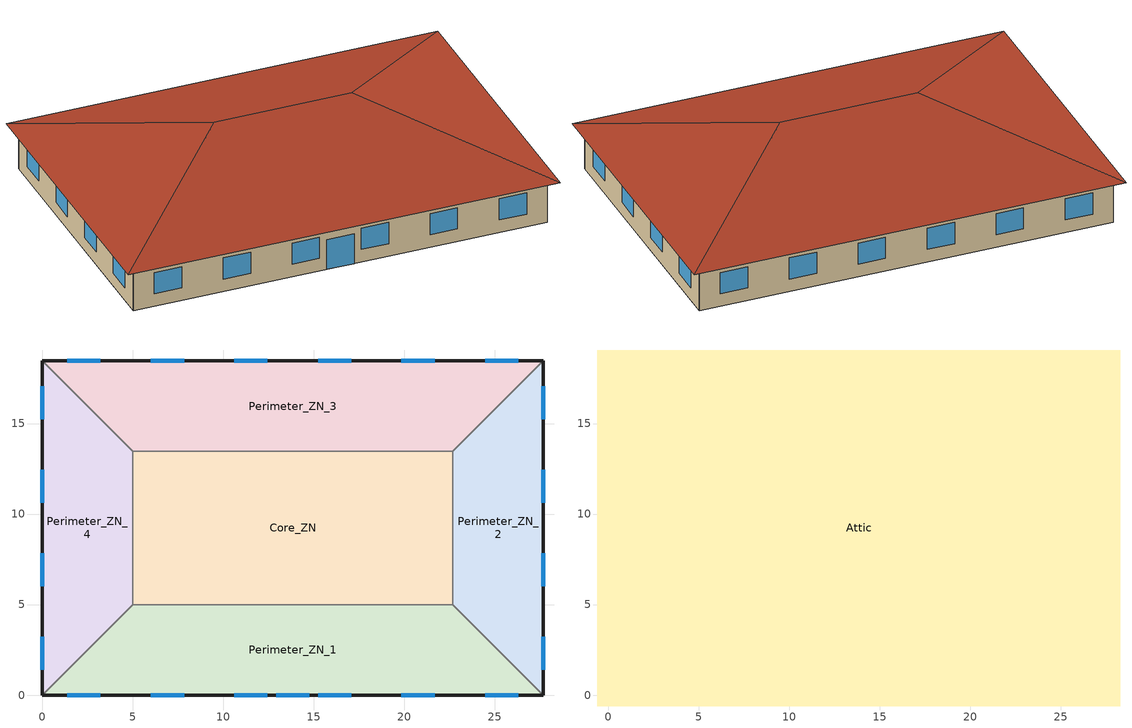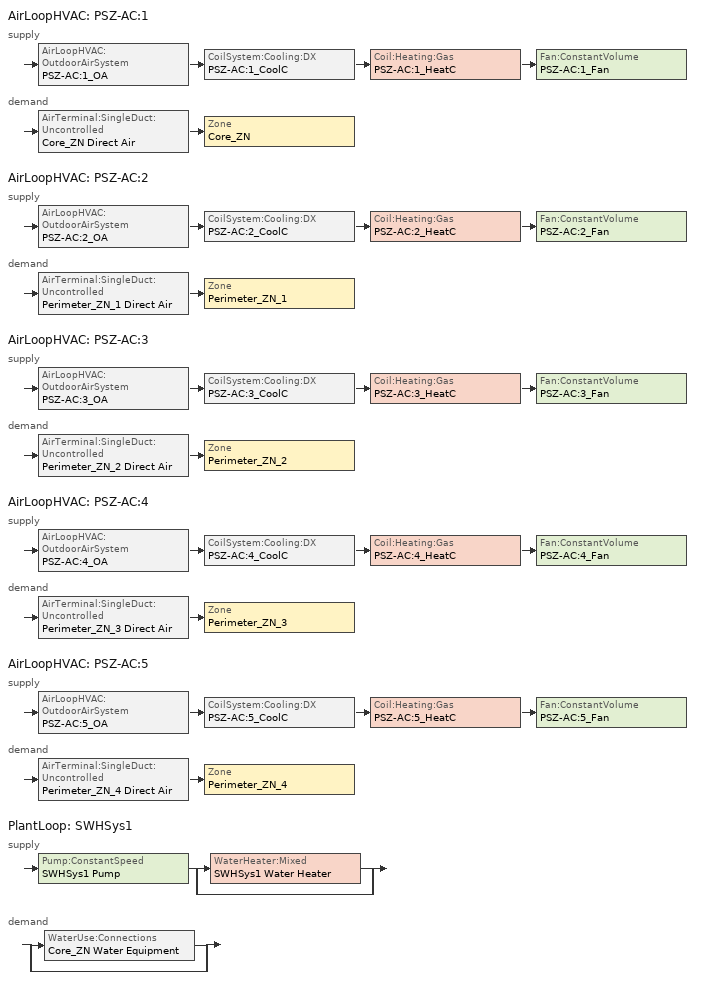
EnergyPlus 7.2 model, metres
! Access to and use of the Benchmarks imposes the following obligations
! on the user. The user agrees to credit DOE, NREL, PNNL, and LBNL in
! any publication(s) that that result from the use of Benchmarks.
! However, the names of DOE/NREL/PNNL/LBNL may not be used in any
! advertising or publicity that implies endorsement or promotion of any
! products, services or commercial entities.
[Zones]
Core_ZN
 floor ground (ext-slab): 5,13.46 22.69,13.46 22.69,5 5,5 z0
 wall to Perimeter_ZN_1 (int-walls): 5,5 22.69,5 z0:3.05
 wall to Perimeter_ZN_2 (int-walls): 22.69,5 22.69,13.46 z0:3.05
 wall to Perimeter_ZN_3 (int-walls): 22.69,13.46 5,13.46 z0:3.05
 wall to Perimeter_ZN_4 (int-walls): 5,13.46 5,5 z0:3.05
Perimeter_ZN_1
 floor ground (ext-slab): 27.69,0 0,0 5,5 22.69,5 z0
 wall outside (ext-walls): 0,0 27.69,0 z0:3.05
 wall to Perimeter_ZN_4 (int-walls): 5,5 0,0 z0:3.05
 wall to Perimeter_ZN_2 (int-walls): 27.69,0 22.69,5 z0:3.05
 window (window_south): 1.39,0 3.22,0 / 6.01,0 7.84,0 / 10.62,0 12.45,0 / 15.24,0 17.07,0 / 19.85,0 21.68,0 / 24.47,0 26.3,0 z0.9:2.42; 12.93,0 14.76,0 z0:2.13
Perimeter_ZN_2
 floor ground (ext-slab): 22.69,13.46 27.69,18.46 27.69,0 22.69,5 z0
 wall outside (ext-walls): 27.69,0 27.69,18.46 z0:3.05
 wall to Perimeter_ZN_3 (int-walls): 27.69,18.46 22.69,13.46 z0:3.05
 window (window_east): 27.69,15.24 27.69,17.07 / 27.69,10.62 27.69,12.45 / 27.69,6.01 27.69,7.84 / 27.69,1.39 27.69,3.22 z0.9:2.42
Perimeter_ZN_3
 floor ground (ext-slab): 5,13.46 0,18.46 27.69,18.46 22.69,13.46 z0
 wall outside (ext-walls): 27.69,18.46 0,18.46 z0:3.05
 wall to Perimeter_ZN_4 (int-walls): 0,18.46 5,13.46 z0:3.05
 window (window_north): 26.3,18.46 24.47,18.46 / 21.68,18.46 19.85,18.46 / 17.07,18.46 15.24,18.46 / 12.45,18.46 10.62,18.46 / 7.84,18.46 6.01,18.46 / 3.22,18.46 1.39,18.46 z0.9:2.42
Perimeter_ZN_4
 floor ground (ext-slab): 5,5 0,0 0,18.46 5,13.46 z0
 wall outside (ext-walls): 0,18.46 0,0 z0:3.05
 window (window_west): 0,3.22 0,1.39 / 0,7.84 0,6.01 / 0,12.45 0,10.62 / 0,17.07 0,15.24 z0.9:2.42
Attic
 floor outside (exposed-floor): -0.6,19.06 0,18.46 0,0 -0.6,-0.6 z3.05; 0,0 27.69,0 28.29,-0.6 -0.6,-0.6 z3.05; 28.29,19.06 28.29,-0.6 27.69,0 27.69,18.46 z3.05; -0.6,19.06 28.29,19.06 27.69,18.46 0,18.46 z3.05
 floor to Perimeter_ZN_1 (INT-FLOOR-TOPSIDE): 0,0 5,5 22.69,5 27.69,0 z3.05
 floor to Perimeter_ZN_4 (INT-FLOOR-TOPSIDE): 5,13.46 5,5 0,0 0,18.46 z3.05
 floor to Perimeter_ZN_2 (INT-FLOOR-TOPSIDE): 22.69,5 22.69,13.46 27.69,18.46 27.69,0 z3.05
 floor to Core_ZN (INT-FLOOR-TOPSIDE): 5,13.46 22.69,13.46 22.69,5 5,5 z3.05
 floor to Perimeter_ZN_3 (INT-FLOOR-TOPSIDE): 0,18.46 27.69,18.46 22.69,13.46 5,13.46 z3.05
 roof outside (roofs): 28.29,19.06,3.05 -0.6,19.06,3.05 9.23,9.23,6.33 18.46,9.23,6.33; -0.6,19.06,3.05 -0.6,-0.6,3.05 9.23,9.23,6.33; 28.29,-0.6,3.05 28.29,19.06,3.05 18.46,9.23,6.33; -0.6,-0.6,3.05 28.29,-0.6,3.05 18.46,9.23,6.33 9.23,9.23,6.33
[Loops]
AirLoopHVAC 'PSZ-AC:1'
 supply: AirLoopHVAC:OutdoorAirSystem 'PSZ-AC:1_OA' > CoilSystem:Cooling:DX 'PSZ-AC:1_CoolC' > Coil:Heating:Gas 'PSZ-AC:1_HeatC' > Fan:ConstantVolume 'PSZ-AC:1_Fan'
 demand: AirTerminal:SingleDuct:Uncontrolled 'Core_ZN Direct Air' > Zone 'Core_ZN'
AirLoopHVAC 'PSZ-AC:2'
 supply: AirLoopHVAC:OutdoorAirSystem 'PSZ-AC:2_OA' > CoilSystem:Cooling:DX 'PSZ-AC:2_CoolC' > Coil:Heating:Gas 'PSZ-AC:2_HeatC' > Fan:ConstantVolume 'PSZ-AC:2_Fan'
 demand: AirTerminal:SingleDuct:Uncontrolled 'Perimeter_ZN_1 Direct Air' > Zone 'Perimeter_ZN_1'
AirLoopHVAC 'PSZ-AC:3'
 supply: AirLoopHVAC:OutdoorAirSystem 'PSZ-AC:3_OA' > CoilSystem:Cooling:DX 'PSZ-AC:3_CoolC' > Coil:Heating:Gas 'PSZ-AC:3_HeatC' > Fan:ConstantVolume 'PSZ-AC:3_Fan'
 demand: AirTerminal:SingleDuct:Uncontrolled 'Perimeter_ZN_2 Direct Air' > Zone 'Perimeter_ZN_2'
AirLoopHVAC 'PSZ-AC:4'
 supply: AirLoopHVAC:OutdoorAirSystem 'PSZ-AC:4_OA' > CoilSystem:Cooling:DX 'PSZ-AC:4_CoolC' > Coil:Heating:Gas 'PSZ-AC:4_HeatC' > Fan:ConstantVolume 'PSZ-AC:4_Fan'
 demand: AirTerminal:SingleDuct:Uncontrolled 'Perimeter_ZN_3 Direct Air' > Zone 'Perimeter_ZN_3'
AirLoopHVAC 'PSZ-AC:5'
 supply: AirLoopHVAC:OutdoorAirSystem 'PSZ-AC:5_OA' > CoilSystem:Cooling:DX 'PSZ-AC:5_CoolC' > Coil:Heating:Gas 'PSZ-AC:5_HeatC' > Fan:ConstantVolume 'PSZ-AC:5_Fan'
 demand: AirTerminal:SingleDuct:Uncontrolled 'Perimeter_ZN_4 Direct Air' > Zone 'Perimeter_ZN_4'
PlantLoop 'SWHSys1'
 supply: Pump:ConstantSpeed 'SWHSys1 Pump' > split
  | WaterHeater:Mixed 'SWHSys1 Water Heater'
  | bypass
 demand: split
  | WaterUse:Connections 'Core_ZN Water Equipment'
  | bypass
[Building]
Benchmark Small Office New V1.2_4.0: North Axis {deg}=0; Terrain=City; Loads Convergence Tolerance Value=0.04; Temperature Convergence Tolerance Value {deltaC}=0.2; Solar Distribution=FullInteriorAndExterior; Maximum Number of Warmup Days=25; Minimum Number of Warmup Days=6
[Site:Location]
USA CA-CEC Climate Zone 1: Latitude {deg}=40.78; Longitude {deg}=-124.18; Time Zone {hr}=-8; Elevation {m}=13
[Site:GroundTemperature:BuildingSurface]
19.991, 19.982, 19.996, 20.003, 20.034, 20.071, 20.089, 20.108, 20.095, 20.078, 20.017, 20.004
[Site:WaterMainsTemperature]
Calculation Method=CORRELATION; Annual Average Outdoor Air Temperature {C}=11.99; Maximum Difference In Monthly Average Outdoor Air Temperatures {deltaC}=5.2
[SizingPeriod:DesignDay] Day of Month=21; Humidity Condition Type=Wetbulb; Barometric Pressure {Pa}=101169; Rain Indicator=No; Snow Indicator=No; Daylight Saving Time Indicator=No; Solar Model Indicator=ASHRAEClearSky
Name | Month | Day Type | Maximum Dry-Bulb Temperature {C} | Daily Dry-Bulb Temperature Range {deltaC} | Wetbulb or DewPoint at Maximum Dry-Bulb {C} | Wind Speed {m/s} | Wind Direction {deg} | Sky Clearness
Climate Zone 1 Ann Htg 99.6% Condns DB | 12 | WinterDesignDay | -1 | 0 | -1 | 2 | 80 | 0
Climate Zone 1 Ann Clg .4% Condns DB=>MWB | 8 | SummerDesignDay | 21.3 | 6.7 | 15.4 | 4.4 | 320 | 1
Climate Zone 1 Ann Clg .4% Condns WB=>MDB | 8 | SummerDesignDay | 19.4 | 6.7 | 16.9 | 4.4 | 320 | 1
[WindowMaterial:Glazing] Optical Data Type=SpectralAverage; Thickness {m}=0.003; Infrared Transmittance at Normal Incidence=0; Dirt Correction Factor for Solar and Visible Transmittance=1; Solar Diffusing=No
Name | Solar Transmittance at Normal Incidence | Front Side Solar Reflectance at Normal Incidence | Back Side Solar Reflectance at Normal Incidence | Visible Transmittance at Normal Incidence | Front Side Visible Reflectance at Normal Incidence | Back Side Visible Reflectance at Normal Incidence | Front Side Infrared Hemispherical Emissivity | Back Side Infrared Hemispherical Emissivity | Conductivity {W/m-K}
Theoretical Glass [631] | 0.4841 | 0.4659 | 0.4659 | 0.4894 | 0.4606 | 0.4606 | 0.9 | 0.9 | 0.014
Theoretical Glass [636] | 0.4519 | 0.4981 | 0.4981 | 0.4602 | 0.4898 | 0.4898 | 0.84 | 0.84 | 0.0305
[Material]
Name | Roughness | Thickness {m} | Conductivity {W/m-K} | Density {kg/m3} | Specific Heat {J/kg-K} | Thermal Absorptance | Solar Absorptance | Visible Absorptance
Wood Shingles [1] | VeryRough | 0.0178 | 0.115 | 513 | 1255 | 0.9 | 0.78 | 0.85
1IN Wood Decking | MediumSmooth | 0.0254 | 0.1211 | 593 | 2510 | 0.9 | 0.78 | 0.78
Roof Insulation [104] | MediumRough | 0.145 | 0.049 | 265 | 836.8 | 0.9 | 0.7 | 0.7
1/2IN Gypsum; 1/2IN Gypsum Top; 1/2IN Gypsum Bottom | Smooth | 0.0127 | 0.16 | 784.9 | 830 | 0.9 | 0.92 | 0.92
GP01 1/2 GYPSUM | Smooth | 0.0127 | 0.16 | 800 | 1090 | 0.9 | 0.7 | 0.5
Wood Siding | MediumSmooth | 0.01 | 0.11 | 544.62 | 1210 | 0.9 | 0.78 | 0.78
Wall Insulation [153] | MediumRough | 0.026 | 0.045 | 265 | 836.8 | 0.9 | 0.7 | 0.7
MAT-CC05 4 HW CONCRETE | Rough | 0.1016 | 1.311 | 2240 | 836.8 | 0.9 | 0.7 | 0.7
Floor Insulation [55] | MediumRough | 0.0586 | 0.045 | 265 | 836.8 | 0.9 | 0.7 | 0.7
MAT-CC05 8 HW CONCRETE | Rough | 0.2032 | 1.311 | 2240 | 836.8 | 0.9 | 0.7 | 0.7
AtticFloor Insulation | MediumRough | 0.2379 | 0.049 | 265 | 836.8 | 0.9 | 0.7 | 0.7
Roof Membrane | VeryRough | 0.0095 | 0.16 | 1121.29 | 1460 | 0.9 | 0.7 | 0.7
Metal Decking | MediumSmooth | 0.0015 | 45.006 | 7680 | 418.4 | 0.9 | 0.7 | 0.3
METAL Door Medium 18Ga_1; METAL Door Medium 18Ga_2; METAL Door Medium 18Ga | Smooth | 0.0013 | 45.3149 | 7833.03 | 502.08 | 0.8 | 0.5 | 0.5
Std Wood 6inch | MediumSmooth | 0.15 | 0.12 | 540 | 1210 | 0.9 | 0.7 | 0.7
Std AC02 | MediumSmooth | 0.0127 | 0.057 | 288 | 1339 | 0.9 | 0.7 | 0.2
Std MAT-CC05 4  MW CONCRETE | Rough | 0.1 | 0.858 | 1968 | 836.8 | 0.9 | 0.7 | 0.2
Std PW05 | MediumSmooth | 0.0191 | 0.115 | 545 | 1213 | 0.9 | 0.78 | 0.78
Std Steel_Brown_Regular | Smooth | 0.0015 | 44.9696 | 7689 | 418 | 0.9 | 0.92 | 0.92
[Material:NoMass]
Name | Roughness | Thermal Resistance {m2-K/W} | Thermal Absorptance | Solar Absorptance | Visible Absorptance
CP02 CARPET PAD | VeryRough | 0.2165 | 0.9 | 0.7 | 0.8
AIR [15] | Smooth | 0.2518 | 0.8 | 0.5 | 0.5
AIR [2] | Smooth | 0.3521 | 0.8 | 0.5 | 0.5
Std CP02 CARPET PAD | VeryRough | 0.21648 | 0.9 | 0.7 | 0.8
MAT-AIR-WALL | Rough | 0.207949 | 0.9 | 0.7
Std Opaque Door panel_con; Std Opaque Door panel_semi | MediumRough | 0.12327 | 0.9 | 0.7 | 0.7
Std Overhead Door Panel | MediumRough | 0.255345 | 0.9 | 0.7 | 0.7
[Construction]
InteriorFurnishings: Std Wood 6inch
INT-FLOOR-TOPSIDE: Std MAT-CC05 4  MW CONCRETE, Std CP02 CARPET PAD
INT-FLOOR-UNDERSIDE: Std CP02 CARPET PAD, Std MAT-CC05 4  MW CONCRETE
INT-FLOOR-SLAB: Std MAT-CC05 4  MW CONCRETE
DropCeiling: Std AC02
Sloped_Metal_Roof: Std Steel_Brown_Regular, Std PW05
Gable_Wall: Std PW05
AIR-WALL: MAT-AIR-WALL
Std Swinging Door_con: Std Opaque Door panel_con
Std Swinging Door_semi: Std Opaque Door panel_semi
Std Overhead Door: Std Overhead Door Panel
window_south; window_east; window_north; window_west: Theoretical Glass [631]
window_SkylightConst: Theoretical Glass [636]
roofs: Wood Shingles [1], 1IN Wood Decking, Roof Insulation [104], 1/2IN Gypsum
int-walls: GP01 1/2 GYPSUM, GP01 1/2 GYPSUM
ext-walls: Wood Siding, Wall Insulation [153], 1/2IN Gypsum
ext-slab: MAT-CC05 4 HW CONCRETE, CP02 CARPET PAD
exposed-floor: Floor Insulation [55], MAT-CC05 8 HW CONCRETE, CP02 CARPET PAD
attic-floor: 1/2IN Gypsum Top, AtticFloor Insulation, 1/2IN Gypsum Bottom
attic-roof: Roof Membrane, Metal Decking
door: METAL Door Medium 18Ga_1, AIR [15], METAL Door Medium 18Ga_2
non-swinging-door: METAL Door Medium 18Ga, AIR [2], METAL Door Medium 18Ga_2
[ComponentCost:LineItem]
Name | Line Item Type | Item | Cost per Area {$/m2} | Cost per Each {$} | Quantity | Cost per Unit of Output Capacity {$/kW}
Interior Furnishings | Construction | InteriorFurnishings | 1
Interior Floor | Construction | INT-FLOOR-UNDERSIDE | 15
Interior Floor Slab | Construction | INT-FLOOR-SLAB | 35
Drop Ceiling | Construction | DropCeiling | 10
Sloped Metal Roof | Construction | Sloped_Metal_Roof | 1
Gable Wall | Construction | Gable_Wall | 1
Air Wall | Construction | AIR-WALL | 1
Swinging Door Conditioned | Construction | Std Swinging Door_con | 1
Swinging Door Semi-conditioned | Construction | Std Swinging Door_semi | 1
Overhead Door | Construction | Std Overhead Door | 1
south:window_south | Construction | window_south | 269.985
east:window_east | Construction | window_east | 269.985
north:window_north | Construction | window_north | 269.985
west:window_west | Construction | window_west | 269.985
SkylightConst:window_SkylightConst | Construction | window_SkylightConst | 215.862
roofs:roofs | Construction | roofs | 14.3954
int-walls:int-walls | Construction | int-walls | 1
ext-walls:ext-walls | Construction | ext-walls | 39.374
ext-slab:ext-slab | Construction | ext-slab | 24.86
exposed-floor:exposed-floor | Construction | exposed-floor | 34.1904
attic-floor:attic-floor | Construction | attic-floor | 15.0182
attic-roof:attic-roof | Construction | attic-roof | 34.3904
door:door | Construction | door | 1
non-swinging-door:non-swinging-door | Construction | non-swinging-door | 1
People:Core_ZN | General | Core_ZN |  | 1 | 8.0516
LIGHTING EQUIP:Core_ZN | Lights | Core_ZN |  |  |  | 1
ElectricEquipment:Core_ZN:MiscPlug | General | Core_ZN |  | 1 | 1.2077
Infiltration:Perimeter_ZN_1 | General | Perimeter_ZN_1 |  | 1 | 0.0596
People:Perimeter_ZN_1 | General | Perimeter_ZN_1 |  | 1 | 6.1036
LIGHTING EQUIP:Perimeter_ZN_1 | Lights | Perimeter_ZN_1 |  |  |  | 1
ElectricEquipment:Perimeter_ZN_1:MiscPlug | General | Perimeter_ZN_1 |  | 1 | 0.9155
Infiltration:Perimeter_ZN_2 | General | Perimeter_ZN_2 |  | 1 | 0.0376
People:Perimeter_ZN_2 | General | Perimeter_ZN_2 |  | 1 | 3.6207
LIGHTING EQUIP:Perimeter_ZN_2 | Lights | Perimeter_ZN_2 |  |  |  | 1
ElectricEquipment:Perimeter_ZN_2:MiscPlug | General | Perimeter_ZN_2 |  | 1 | 0.5431
Infiltration:Perimeter_ZN_3 | General | Perimeter_ZN_3 |  | 1 | 0.0596
People:Perimeter_ZN_3 | General | Perimeter_ZN_3 |  | 1 | 6.1036
LIGHTING EQUIP:Perimeter_ZN_3 | Lights | Perimeter_ZN_3 |  |  |  | 1
ElectricEquipment:Perimeter_ZN_3:MiscPlug | General | Perimeter_ZN_3 |  | 1 | 0.9155
Infiltration:Perimeter_ZN_4 | General | Perimeter_ZN_4 |  | 1 | 0.0376
People:Perimeter_ZN_4 | General | Perimeter_ZN_4 |  | 1 | 3.6207
LIGHTING EQUIP:Perimeter_ZN_4 | Lights | Perimeter_ZN_4 |  |  |  | 1
ElectricEquipment:Perimeter_ZN_4:MiscPlug | General | Perimeter_ZN_4 |  | 1 | 0.5431
Infiltration:Attic | General | Attic |  | 1 | 0.2001
[Zone] Type=1; Multiplier=1; Ceiling Height {m}=-9999; Floor Area {m2}=autocalculate
Name | Volume {m3} | Part of Total Floor Area
Core_ZN | 456.4551 | Yes
Perimeter_ZN_1; Perimeter_ZN_3 | 346.0225 | Yes
Perimeter_ZN_2; Perimeter_ZN_4 | 205.265 | Yes
Attic | 720.1877 | No
[InternalMass] Construction=InteriorFurnishings
Name | Zone | Surface Area {m2}
Core_ZN Internal Mass | Core_ZN | 299.3148
Perimeter_ZN_1 Internal Mass | Perimeter_ZN_1 | 226.9
Perimeter_ZN_2 Internal Mass | Perimeter_ZN_2 | 134.6
Perimeter_ZN_3 Internal Mass | Perimeter_ZN_3 | 226.9
Perimeter_ZN_4 Internal Mass | Perimeter_ZN_4 | 134.6
[People] Number of People Schedule=BLDG_OCC_SCH; Number of People Calculation Method=People; Fraction Radiant=0.3; Sensible Heat Fraction=AUTOCALCULATE; Activity Level Schedule=ACTIVITY_SCH; Enable ASHRAE 55 Comfort Warnings=No; Mean Radiant Temperature Calculation Type=ZoneAveraged; Work Efficiency Schedule=WORK_EFF_SCH; Clothing Insulation Schedule=CLOTHING_SCH; Air Velocity Schedule=AIR_VELO_SCH; Thermal Comfort Model 1 Type=FANGER
Name | Zone or ZoneList | Number of People
Core_ZN People | Core_ZN | 8.0516
Perimeter_ZN_1 People | Perimeter_ZN_1 | 6.1036
Perimeter_ZN_2 People | Perimeter_ZN_2 | 3.6207
Perimeter_ZN_3 People | Perimeter_ZN_3 | 6.1036
Perimeter_ZN_4 People | Perimeter_ZN_4 | 3.6207
[Lights] Schedule=BLDG_LIGHT_SCH; Design Level Calculation Method=LightingLevel; Return Air Fraction=0; Fraction Radiant=0.7; Fraction Visible=0.2; Fraction Replaceable=1; Return Air Fraction Calculated from Plenum Temperature=No
Name | Zone or ZoneList | Lighting Level {W}
Core_ZN_Lights | Core_ZN | 1610.31
Perimeter_ZN_1_Lights | Perimeter_ZN_1 | 1220.72
Perimeter_ZN_2_Lights | Perimeter_ZN_2 | 724.148
Perimeter_ZN_3_Lights | Perimeter_ZN_3 | 1220.72
Perimeter_ZN_4_Lights | Perimeter_ZN_4 | 724.148
[ElectricEquipment] Schedule=BLDG_EQUIP_SCH; Design Level Calculation Method=EquipmentLevel; Fraction Latent=0; Fraction Radiant=0.5; Fraction Lost=0
Name | Zone or ZoneList | Design Level {W}
Core_ZN_MiscPlug_Equip | Core_ZN | 1207.74
Perimeter_ZN_1_MiscPlug_Equip | Perimeter_ZN_1 | 915.5415
Perimeter_ZN_2_MiscPlug_Equip | Perimeter_ZN_2 | 543.111
Perimeter_ZN_3_MiscPlug_Equip | Perimeter_ZN_3 | 915.5415
Perimeter_ZN_4_MiscPlug_Equip | Perimeter_ZN_4 | 543.111
[Sizing:Zone] Zone Cooling Design Supply Air Temperature Input Method=SupplyAirTemperature; Zone Cooling Design Supply Air Temperature {C}=14; Zone Heating Design Supply Air Temperature Input Method=SupplyAirTemperature; Zone Heating Design Supply Air Temperature {C}=40; Zone Cooling Design Supply Air Humidity Ratio {kgWater/kgDryAir}=0.0085; Zone Heating Design Supply Air Humidity Ratio {kgWater/kgDryAir}=0.008; Cooling Design Air Flow Method=DesignDay; Cooling Minimum Air Flow Fraction=0; Heating Design Air Flow Method=DesignDay; Heating Design Air Flow Rate {m3/s}=0
Name | Design Specification Outdoor Air Object
Core_ZN | SZ DSOA Core_ZN
Perimeter_ZN_1 | SZ DSOA Perimeter_ZN_1
Perimeter_ZN_2 | SZ DSOA Perimeter_ZN_2
Perimeter_ZN_3 | SZ DSOA Perimeter_ZN_3
Perimeter_ZN_4 | SZ DSOA Perimeter_ZN_4
[DesignSpecification:OutdoorAir] Outdoor Air Method=Flow/Zone; Outdoor Air Flow per Person {m3/s-person}=0; Outdoor Air Flow per Zone Floor Area {m3/s-m2}=0
Name | Outdoor Air Flow per Zone {m3/s}
SZ DSOA Core_ZN | 0.0805157
SZ DSOA Perimeter_ZN_1; SZ DSOA Perimeter_ZN_3 | 0.0610361
SZ DSOA Perimeter_ZN_2; SZ DSOA Perimeter_ZN_4 | 0.0362074
[ZoneControl:Thermostat] Control Type Schedule=Dual Zone Control Type Sched
Name | Zone or ZoneList | Control 1
Core_ZN Thermostat | Core_ZN | Core_ZN DualSPSched
Perimeter_ZN_1 Thermostat | Perimeter_ZN_1 | Perimeter_ZN_1 DualSPSched
Perimeter_ZN_2 Thermostat | Perimeter_ZN_2 | Perimeter_ZN_2 DualSPSched
Perimeter_ZN_3 Thermostat | Perimeter_ZN_3 | Perimeter_ZN_3 DualSPSched
Perimeter_ZN_4 Thermostat | Perimeter_ZN_4 | Perimeter_ZN_4 DualSPSched
[ThermostatSetpoint:DualSetpoint] Heating Setpoint Temperature Schedule=HtgSetP_Sch; Cooling Setpoint Temperature Schedule=ClgSetP_Sch
Core_ZN DualSPSched; Perimeter_ZN_1 DualSPSched; Perimeter_ZN_2 DualSPSched; Perimeter_ZN_3 DualSPSched; Perimeter_ZN_4 DualSPSched
[Zone equipment]
Core_ZN: Core_ZN Direct Air
Perimeter_ZN_1: Perimeter_ZN_1 Direct Air
Perimeter_ZN_2: Perimeter_ZN_2 Direct Air
Perimeter_ZN_3: Perimeter_ZN_3 Direct Air
Perimeter_ZN_4: Perimeter_ZN_4 Direct Air
[AirTerminal:SingleDuct:Uncontrolled] Availability Schedule=ALWAYS_ON; Maximum Air Flow Rate {m3/s}=AUTOSIZE
Core_ZN Direct Air; Perimeter_ZN_1 Direct Air; Perimeter_ZN_2 Direct Air; Perimeter_ZN_3 Direct Air; Perimeter_ZN_4 Direct Air
[SetpointManager:SingleZone:Reheat] Control Variable=Temperature; Minimum Supply Air Temperature {C}=10; Maximum Supply Air Temperature {C}=50
Name | Control Zone | Setpoint Node or NodeList
SupAirTemp MngrCore_ZN | Core_ZN | PSZ-AC:1 Supply Equipment Outlet Node
SupAirTemp MngrPerimeter_ZN_1 | Perimeter_ZN_1 | PSZ-AC:2 Supply Equipment Outlet Node
SupAirTemp MngrPerimeter_ZN_2 | Perimeter_ZN_2 | PSZ-AC:3 Supply Equipment Outlet Node
SupAirTemp MngrPerimeter_ZN_3 | Perimeter_ZN_3 | PSZ-AC:4 Supply Equipment Outlet Node
SupAirTemp MngrPerimeter_ZN_4 | Perimeter_ZN_4 | PSZ-AC:5 Supply Equipment Outlet Node
[WaterUse:Connections]
Core_ZN Water Equipment: Water Use Equipment 1=Core_ZN Water Equipment
[WaterUse:Equipment]
Core_ZN Water Equipment: Peak Flow Rate {m3/s}=3.15444e-06; Flow Rate Fraction Schedule=BLDG_SWH_SCH; Target Temperature Schedule=Core_ZN Water Equipment Temp Sched; Hot Water Supply Temperature Schedule=Core_ZN Water Equipment Hot Supply Temp Sched; Zone=Core_ZN; Sensible Fraction Schedule=Core_ZN Water Equipment Sensible fract sched; Latent Fraction Schedule=Core_ZN Water Equipment Latent fract sched
[ZoneInfiltration:DesignFlowRate] Design Flow Rate Calculation Method=Flow/Zone; Constant Term Coefficient=1; Temperature Term Coefficient=0; Velocity Term Coefficient=0; Velocity Squared Term Coefficient=0
Name | Zone or ZoneList | Schedule | Design Flow Rate {m3/s}
Perimeter_ZN_1_Infiltration | Perimeter_ZN_1 | INFIL_QUARTER_ON_SCH | 0.0596
Perimeter_ZN_2_Infiltration | Perimeter_ZN_2 | INFIL_QUARTER_ON_SCH | 0.0376
Perimeter_ZN_3_Infiltration | Perimeter_ZN_3 | INFIL_QUARTER_ON_SCH | 0.0596
Perimeter_ZN_4_Infiltration | Perimeter_ZN_4 | INFIL_QUARTER_ON_SCH | 0.0376
Attic_Infiltration | Attic | ALWAYS_ON | 0.2001
[AirLoopHVAC] Design Supply Air Flow Rate {m3/s}=AUTOSIZE
PSZ-AC:1; PSZ-AC:2; PSZ-AC:3; PSZ-AC:4; PSZ-AC:5
[SetpointManager:MixedAir] Control Variable=Temperature
Name | Setpoint Node or NodeList
PSZ-AC:1_CoolC SAT Manager | PSZ-AC:1_CoolC-PSZ-AC:1_HeatCNode
PSZ-AC:1_HeatC MixedAir Manager | PSZ-AC:1_HeatC-PSZ-AC:1_FanNode
PSZ-AC:1_OAMixed Air Temp Manager | PSZ-AC:1_OA-PSZ-AC:1_CoolCNode
PSZ-AC:2_CoolC SAT Manager | PSZ-AC:2_CoolC-PSZ-AC:2_HeatCNode
PSZ-AC:2_HeatC MixedAir Manager | PSZ-AC:2_HeatC-PSZ-AC:2_FanNode
PSZ-AC:2_OAMixed Air Temp Manager | PSZ-AC:2_OA-PSZ-AC:2_CoolCNode
PSZ-AC:3_CoolC SAT Manager | PSZ-AC:3_CoolC-PSZ-AC:3_HeatCNode
PSZ-AC:3_HeatC MixedAir Manager | PSZ-AC:3_HeatC-PSZ-AC:3_FanNode
PSZ-AC:3_OAMixed Air Temp Manager | PSZ-AC:3_OA-PSZ-AC:3_CoolCNode
PSZ-AC:4_CoolC SAT Manager | PSZ-AC:4_CoolC-PSZ-AC:4_HeatCNode
PSZ-AC:4_HeatC MixedAir Manager | PSZ-AC:4_HeatC-PSZ-AC:4_FanNode
PSZ-AC:4_OAMixed Air Temp Manager | PSZ-AC:4_OA-PSZ-AC:4_CoolCNode
PSZ-AC:5_CoolC SAT Manager | PSZ-AC:5_CoolC-PSZ-AC:5_HeatCNode
PSZ-AC:5_HeatC MixedAir Manager | PSZ-AC:5_HeatC-PSZ-AC:5_FanNode
PSZ-AC:5_OAMixed Air Temp Manager | PSZ-AC:5_OA-PSZ-AC:5_CoolCNode
[Sizing:System] Type of Load to Size On=Sensible; Design Outdoor Air Flow Rate {m3/s}=AUTOSIZE; Minimum System Air Flow Ratio=1; Preheat Design Temperature {C}=7; Preheat Design Humidity Ratio {kgWater/kgDryAir}=0.008; Precool Design Temperature {C}=12.8; Precool Design Humidity Ratio {kgWater/kgDryAir}=0.008; Central Cooling Design Supply Air Temperature {C}=12.8; Central Heating Design Supply Air Temperature {C}=40; Sizing Option=NonCoincident; 100% Outdoor Air in Cooling=No; 100% Outdoor Air in Heating=No; Central Cooling Design Supply Air Humidity Ratio {kgWater/kgDryAir}=0.0085; Central Heating Design Supply Air Humidity Ratio {kgWater/kgDryAir}=0.008; Cooling Design Air Flow Method=DesignDay; Cooling Design Air Flow Rate {m3/s}=0; Heating Design Air Flow Method=DesignDay; Heating Design Air Flow Rate {m3/s}=0; System Outdoor Air Method=ZoneSum
PSZ-AC:1; PSZ-AC:2; PSZ-AC:3; PSZ-AC:4; PSZ-AC:5
[AvailabilityManager:NightCycle] Applicability Schedule=Always_On; Fan Schedule=HVACOperationSchd; Control Type=CycleOnAny; Thermostat Tolerance {deltaC}=1; Cycling Run Time {s}=1800
PSZ-AC:1 Availability Manager; PSZ-AC:2 Availability Manager; PSZ-AC:3 Availability Manager; PSZ-AC:4 Availability Manager; PSZ-AC:5 Availability Manager
[Controller:OutdoorAir] Minimum Outdoor Air Flow Rate {m3/s}=AUTOSIZE; Maximum Outdoor Air Flow Rate {m3/s}=AUTOSIZE; Economizer Control Type=NoEconomizer; Economizer Control Action Type=ModulateFlow; Economizer Maximum Limit Dry-Bulb Temperature {C}=28; Economizer Maximum Limit Enthalpy {J/kg}=64000; Economizer Minimum Limit Dry-Bulb Temperature {C}=-100; Lockout Type=NoLockout; Minimum Limit Type=FixedMinimum; Minimum Outdoor Air Schedule=MinOA_Sched; High Humidity Control=No; Heat Recovery Bypass Control Type=BypassWhenOAFlowGreaterThanMinimum
PSZ-AC:1_OA_Controller; PSZ-AC:2_OA_Controller; PSZ-AC:3_OA_Controller; PSZ-AC:4_OA_Controller; PSZ-AC:5_OA_Controller
[CoilSystem:Cooling:DX] Availability Schedule=ALWAYS_ON
Name | Cooling Coil
PSZ-AC:1_CoolC | PSZ-AC:1_CoolC DXCoil
PSZ-AC:2_CoolC | PSZ-AC:2_CoolC DXCoil
PSZ-AC:3_CoolC | PSZ-AC:3_CoolC DXCoil
PSZ-AC:4_CoolC | PSZ-AC:4_CoolC DXCoil
PSZ-AC:5_CoolC | PSZ-AC:5_CoolC DXCoil
[Coil:Cooling:DX:SingleSpeed] Availability Schedule=ALWAYS_ON; Rated Total Cooling Capacity {W}=AUTOSIZE; Rated Sensible Heat Ratio=AUTOSIZE; Rated COP {W/W}=3.1416; Rated Air Flow Rate {m3/s}=AUTOSIZE; Rated Evaporator Fan Power Per Volume Flow Rate {W/(m3/s)}=773.3
Name | Total Cooling Capacity Function of Temperature Curve | Total Cooling Capacity Function of Flow Fraction Curve | Energy Input Ratio Function of Temperature Curve | Energy Input Ratio Function of Flow Fraction Curve | Part Load Fraction Correlation Curve
PSZ-AC:1_CoolC DXCoil | PSZ-AC:1_CoolC_ClgCapFuncTempCurve | PSZ-AC:1_CoolC_ClgCapFuncFlowFracCurve | PSZ-AC:1_CoolC_ClgEirFuncTempCurve | PSZ-AC:1_CoolC_ClgEirFuncFlowFracCurve | PSZ-AC:1_CoolC_ClgPlrCurve
PSZ-AC:2_CoolC DXCoil | PSZ-AC:2_CoolC_ClgCapFuncTempCurve | PSZ-AC:2_CoolC_ClgCapFuncFlowFracCurve | PSZ-AC:2_CoolC_ClgEirFuncTempCurve | PSZ-AC:2_CoolC_ClgEirFuncFlowFracCurve | PSZ-AC:2_CoolC_ClgPlrCurve
PSZ-AC:3_CoolC DXCoil | PSZ-AC:3_CoolC_ClgCapFuncTempCurve | PSZ-AC:3_CoolC_ClgCapFuncFlowFracCurve | PSZ-AC:3_CoolC_ClgEirFuncTempCurve | PSZ-AC:3_CoolC_ClgEirFuncFlowFracCurve | PSZ-AC:3_CoolC_ClgPlrCurve
PSZ-AC:4_CoolC DXCoil | PSZ-AC:4_CoolC_ClgCapFuncTempCurve | PSZ-AC:4_CoolC_ClgCapFuncFlowFracCurve | PSZ-AC:4_CoolC_ClgEirFuncTempCurve | PSZ-AC:4_CoolC_ClgEirFuncFlowFracCurve | PSZ-AC:4_CoolC_ClgPlrCurve
PSZ-AC:5_CoolC DXCoil | PSZ-AC:5_CoolC_ClgCapFuncTempCurve | PSZ-AC:5_CoolC_ClgCapFuncFlowFracCurve | PSZ-AC:5_CoolC_ClgEirFuncTempCurve | PSZ-AC:5_CoolC_ClgEirFuncFlowFracCurve | PSZ-AC:5_CoolC_ClgPlrCurve
[Coil:Heating:Gas] Availability Schedule=ALWAYS_ON; Gas Burner Efficiency=0.99; Nominal Capacity {W}=AUTOSIZE
PSZ-AC:1_HeatC; PSZ-AC:2_HeatC; PSZ-AC:3_HeatC; PSZ-AC:4_HeatC; PSZ-AC:5_HeatC
[Fan:ConstantVolume] Availability Schedule=HVACOperationSchd; Fan Efficiency=0.254; Pressure Rise {Pa}=330; Maximum Flow Rate {m3/s}=AUTOSIZE; Motor Efficiency=0.875; Motor In Airstream Fraction=1
PSZ-AC:1_Fan; PSZ-AC:2_Fan; PSZ-AC:3_Fan; PSZ-AC:4_Fan; PSZ-AC:5_Fan
[PlantLoop]
SWHSys1: Fluid Type=Water; Plant Equipment Operation Scheme=SWHSys1 Loop Operation Scheme List; Maximum Loop Temperature {C}=60; Minimum Loop Temperature {C}=10; Maximum Loop Flow Rate {m3/s}=AUTOSIZE; Minimum Loop Flow Rate {m3/s}=0; Plant Loop Volume {m3}=AUTOSIZE; Load Distribution Scheme=Optimal
[Sizing:Plant]
SWHSys1: Loop Type=Heating; Design Loop Exit Temperature {C}=60; Loop Design Temperature Difference {deltaC}=5
[SetpointManager:Scheduled]
SWHSys1 Loop Setpoint Manager: Control Variable=Temperature; Schedule=SWHSys1-Loop-Temp-Schedule; Setpoint Node or NodeList=SWHSys1 Supply Outlet Node
[PlantEquipmentOperationSchemes]
SWHSys1 Loop Operation Scheme List: Control Scheme 1=SWHSys1 Operation Scheme; Control Scheme 1 Schedule=PlantOnSched
[PlantEquipmentOperation:HeatingLoad]
SWHSys1 Operation Scheme: Load Range 1 Lower Limit {W}=0; Load Range 1 Upper Limit {W}=1000000000000000; Range 1 Equipment List=SWHSys1 Equipment List
[PlantEquipmentList]
SWHSys1 Equipment List: SWHSys1 Water Heater
[Pump:ConstantSpeed]
SWHSys1 Pump: Rated Flow Rate {m3/s}=AUTOSIZE; Rated Pump Head {Pa}=0.001; Rated Power Consumption {W}=AUTOSIZE; Motor Efficiency=1; Fraction of Motor Inefficiencies to Fluid Stream=0; Pump Control Type=Intermittent
[WaterHeater:Mixed]
SWHSys1 Water Heater: Tank Volume {m3}=0.1514; Setpoint Temperature Schedule=SWHSys1 Water Heater Setpoint Temperature Schedule Name; Deadband Temperature Difference {deltaC}=2; Maximum Temperature Limit {C}=82.2222; Heater Control Type=Cycle; Heater Maximum Capacity {W}=845000; Heater Fuel Type=NATURALGAS; Heater Thermal Efficiency=0.8; Off Cycle Parasitic Fuel Consumption Rate {W}=20; Off Cycle Parasitic Fuel Type=NATURALGAS; Off Cycle Parasitic Heat Fraction to Tank=0.8; On Cycle Parasitic Fuel Type=NATURALGAS; Ambient Temperature Indicator=SCHEDULE; Ambient Temperature Schedule=SWHSys1 Water Heater Ambient Temperature Schedule Name; Off Cycle Loss Coefficient to Ambient Temperature {W/K}=6; On Cycle Loss Coefficient to Ambient Temperature {W/K}=6; Use Side Effectiveness=1; Source Side Effectiveness=1; Use Side Design Flow Rate {m3/s}=AUTOSIZE; Source Side Design Flow Rate {m3/s}=AUTOSIZE; Indirect Water Heating Recovery Time {hr}=1.5
[Exterior:Lights]
Exterior Facade Lighting: Schedule=ALWAYS_ON; Design Level {W}=966; Control Option=AstronomicalClock
[UtilityCost:Tariff] Monthly Charge or Variable=0
Name | Output Meter | Conversion Factor Choice | Demand Window Length | Group
CA_EIAMonthlyRateElec | ElectricityNet:Facility | kWh | QuarterHour | Comm Elect
CA_EIAMonthlyRateGas | Gas:Facility | MCF |  | Comm Gas
[UtilityCost:Charge:Simple] Season=Annual
Name | Tariff | Source Variable | Category Variable | Cost per Unit Value or Variable
ElectricEnergyCharge | CA_EIAMonthlyRateElec | TotalEnergy | EnergyCharges | 0.1282
ElectricEnergyTax | CA_EIAMonthlyRateElec | Subtotal | Taxes | 0.08
GasEnergyCharge | CA_EIAMonthlyRateGas | totalEnergy | EnergyCharges | 10.43
GasEnergyTax | CA_EIAMonthlyRateGas | SubTotal | Taxes | 0.08
[Schedule:Compact]
BLDG_LIGHT_SCH: Through: 12/31, For: Weekdays, Until: 05:00, 0.05, Until: 07:00, 0.1, Until: 08:00, 0.3, Until: 17:00, 0.9, Until: 18:00, 0.5, Until: 20:00, 0.3, Until: 22:00, 0.2, Until: 23:00, 0.1, Until: 24:00, 0.05, For: SummerDesignDay, Until: 24:00, 1, For: Saturday, Until: 06:00, 0.05, Until: 08:00, 0.1, Until: 12:00, 0.3, Until: 17:00, 0.15, Until: 24:00, 0.05, For: WinterDesignDay, Until: 24:00, 0, For: Sunday Holidays AllOtherDays, Until: 24:00, 0.05
BLDG_EQUIP_SCH: Through: 12/31, For: Weekdays, Until: 08:00, 0.4, Until: 12:00, 0.9, Until: 13:00, 0.8, Until: 17:00, 0.9, Until: 18:00, 0.5, Until: 24:00, 0.4, For: SummerDesignDay, Until: 24:00, 1, For: Saturday, Until: 06:00, 0.3, Until: 08:00, 0.4, Until: 12:00, 0.5, Until: 17:00, 0.35, Until: 24:00, 0.3, For: WinterDesignDay, Until: 24:00, 0, For: Sunday Holidays AllOtherDays, Until: 24:00, 0.3
BLDG_OCC_SCH: Through: 12/31, For: Weekdays, Until: 06:00, 0, Until: 07:00, 0.1, Until: 08:00, 0.2, Until: 12:00, 0.95, Until: 13:00, 0.5, Until: 17:00, 0.95, Until: 18:00, 0.3, Until: 20:00, 0.1, Until: 24:00, 0.05, For: SummerDesignDay, Until: 06:00, 0, Until: 22:00, 1, Until: 24:00, 0.05, For: Saturday, Until: 06:00, 0, Until: 08:00, 0.1, Until: 12:00, 0.3, Until: 17:00, 0.1, Until: 19:00, 0, Until: 24:00, 0, For: WinterDesignDay, Until: 24:00, 0, For: Sunday Holidays AllOtherDays, Until: 06:00, 0, Until: 18:00, 0, Until: 24:00, 0
INFIL_QUARTER_ON_SCH: Through: 12/31, For: Weekdays SummerDesignDay, Until: 06:00, 1, Until: 22:00, 0.25, Until: 24:00, 1, For: Saturday WinterDesignDay, Until: 06:00, 1, Until: 18:00, 0.25, Until: 24:00, 1, For: Sunday Holidays AllOtherDays, Until: 24:00, 1
BLDG_SWH_SCH: Through: 12/31, For: Weekdays SummerDesignDay, Until: 05:00, 0.05, Until: 06:00, 0.08, Until: 07:00, 0.07, Until: 08:00, 0.19, Until: 09:00, 0.35, Until: 10:00, 0.38, Until: 11:00, 0.39, Until: 12:00, 0.47, Until: 13:00, 0.57, Until: 14:00, 0.54, Until: 15:00, 0.34, Until: 16:00, 0.33, Until: 17:00, 0.44, Until: 18:00, 0.26, Until: 19:00, 0.21, Until: 20:00, 0.15, Until: 21:00, 0.17, Until: 22:00, 0.08, Until: 24:00, 0.05, For: Saturday WinterDesignDay, Until: 05:00, 0.05, Until: 06:00, 0.08, Until: 07:00, 0.07, Until: 08:00, 0.11, Until: 09:00, 0.15, Until: 10:00, 0.21, Until: 11:00, 0.19, Until: 12:00, 0.23, Until: 13:00, 0.2, Until: 14:00, 0.19, Until: 15:00, 0.15, Until: 16:00, 0.13, Until: 17:00, 0.14, Until: 21:00, 0.07, Until: 22:00, 0.09, Until: 24:00, 0.05, For: Sunday Holidays AllOtherDays, Until: 05:00, 0.04, Until: 06:00, 0.07, Until: 11:00, 0.04, Until: 13:00, 0.06, Until: 14:00, 0.09, Until: 15:00, 0.06, Until: 21:00, 0.04, Until: 22:00, 0.07, Until: 24:00, 0.04
ALWAYS_ON; PlantOnSched; MinOA_Sched: Through: 12/31, For: AllDays, Until: 24:00, 1
HVACOperationSchd: Through: 12/31, For: Weekdays SummerDesignDay, Until: 06:00, 0, Until: 22:00, 1, Until: 24:00, 0, For: Saturday WinterDesignDay, Until: 06:00, 0, Until: 18:00, 1, Until: 24:00, 0, For: Sunday Holidays AllOtherDays, Until: 24:00, 0
HTGSETP_SCH: Through: 12/31, For: Weekdays, Until: 05:00, 15.6, Until: 19:00, 21, Until: 24:00, 15.6, For SummerDesignDay, Until: 24:00, 15.6, For: Saturday, Until: 06:00, 15.6, Until: 17:00, 21, Until: 24:00, 15.6, For: WinterDesignDay, Until: 24:00, 21, For: Sunday Holidays AllOtherDays, Until: 24:00, 15.6
CLGSETP_SCH: Through: 12/31, For: Weekdays SummerDesignDay, Until: 06:00, 30, Until: 22:00, 24, Until: 24:00, 30, For: Saturday, Until: 06:00, 30, Until: 18:00, 24, Until: 24:00, 30, For WinterDesignDay, Until: 24:00, 30, For: Sunday Holidays AllOtherDays, Until: 24:00, 30
Dual Zone Control Type Sched: Through: 12/31, For: AllDays, Until: 24:00, 4
ACTIVITY_SCH: Through: 12/31, For: AllDays, Until: 24:00, 120
WORK_EFF_SCH: Through: 12/31, For: AllDays, Until: 24:00, 0
AIR_VELO_SCH; Core_ZN Water Equipment Sensible fract sched: Through: 12/31, For: AllDays, Until: 24:00, 0.2
CLOTHING_SCH: Through: 04/30, For: AllDays, Until: 24:00, 1, Through: 09/30, For: AllDays, Until: 24:00, 0.5, Through: 12/31, For: AllDays, Until: 24:00, 1
Core_ZN Water Equipment Latent fract sched: Through: 12/31, For: AllDays, Until: 24:00, 0.05
Core_ZN Water Equipment Temp Sched: Through: 12/31, For: AllDays, Until: 24:00, 48.8
Core_ZN Water Equipment Hot Supply Temp Sched: Through: 12/31, For: AllDays, Until: 24:00, 55
SWHSys1-Loop-Temp-Schedule; SWHSys1 Water Heater Setpoint Temperature Schedule Name: Through: 12/31, For: AllDays, Until: 24:00, 60
SWHSys1 Water Heater Ambient Temperature Schedule Name: Through: 12/31, For: AllDays, Until: 24:00, 22
[Curve:Biquadratic] Minimum Value of x=17; Maximum Value of x=22; Minimum Value of y=13; Maximum Value of y=46
Name | Coefficient1 Constant | Coefficient2 x | Coefficient3 x**2 | Coefficient4 y | Coefficient5 y**2 | Coefficient6 x*y
PSZ-AC:1_CoolC_ClgCapFuncTempCurve; PSZ-AC:2_CoolC_ClgCapFuncTempCurve; PSZ-AC:3_CoolC_ClgCapFuncTempCurve; PSZ-AC:4_CoolC_ClgCapFuncTempCurve; PSZ-AC:5_CoolC_ClgCapFuncTempCurve | 0.42415 | 0.04426 | -0.00042 | 0.00333 | -0.00008 | -0.00021
PSZ-AC:1_CoolC_ClgEirFuncTempCurve; PSZ-AC:2_CoolC_ClgEirFuncTempCurve; PSZ-AC:3_CoolC_ClgEirFuncTempCurve; PSZ-AC:4_CoolC_ClgEirFuncTempCurve; PSZ-AC:5_CoolC_ClgEirFuncTempCurve | 1.23649 | -0.02431 | 0.00057 | -0.01434 | 0.00063 | -0.00038
[Curve:Quadratic]
Name | Coefficient1 Constant | Coefficient2 x | Coefficient3 x**2 | Minimum Value of x | Maximum Value of x
PSZ-AC:1_CoolC_ClgCapFuncFlowFracCurve; PSZ-AC:2_CoolC_ClgCapFuncFlowFracCurve; PSZ-AC:3_CoolC_ClgCapFuncFlowFracCurve; PSZ-AC:4_CoolC_ClgCapFuncFlowFracCurve; PSZ-AC:5_CoolC_ClgCapFuncFlowFracCurve | 0.77136 | 0.34053 | -0.11088 | 0.75918 | 1.13877
PSZ-AC:1_CoolC_ClgEirFuncFlowFracCurve; PSZ-AC:2_CoolC_ClgEirFuncFlowFracCurve; PSZ-AC:3_CoolC_ClgEirFuncFlowFracCurve; PSZ-AC:4_CoolC_ClgEirFuncFlowFracCurve; PSZ-AC:5_CoolC_ClgEirFuncFlowFracCurve | 1.2055 | -0.32953 | 0.12308 | 0.75918 | 1.13877
PSZ-AC:1_CoolC_ClgPlrCurve; PSZ-AC:2_CoolC_ClgPlrCurve; PSZ-AC:3_CoolC_ClgPlrCurve; PSZ-AC:4_CoolC_ClgPlrCurve; PSZ-AC:5_CoolC_ClgPlrCurve | 0.771 | 0.229 | 0 | 0 | 1
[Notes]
DOE Commercial Building Benchmark
Small Office, new construction
ASHRAE Standards 90.1-2004 and 62-1999
Description:  Single story, five zone office building.
Form:         Area = 511 m2 (5,500 ft2); Number of Stories = 1; Shape = rectangle, Aspect ratio = 1.5
Envelope:     Envelope thermal properties vary with climate according to ASHRAE Standard 90.1-2004.
Opaque constructions: mass walls; attic roof; slab-on-grade floor
Windows: window-to-wall ratio = 21.2%, equal distribution of punched windows
Infiltration = 0.4 cfm/ft2 above grade wall area at 0.3 in wc (75 Pa) adjusted to 0.016 in wc (4 Pa).
25% of full value when ventilation system on.
HVAC:         PSZ-AC, gas furnace
No economizers, per ASHRAE 90.1-2004
Int. gains:   lights = 10.76 W/m2 (1.0 W/ft2);
elec. plug loads = 8.07 W/m2 (0.75 W/ft2)
gas plug load = 0 W/m2 (0 W/ft2)
people = 28 total; 5.38/100 m2 (5.0/1000 ft2)
Detached Shading:               None
Daylight:                       None
Natural Ventilation:            None
Zonal Equipment:                None
Air Primary Loops:              PSZ
Plant Loops:                    SHWSys1
System Equipment Autosize:      Yes
Purchased Cooling:              None
Purchased Heating:              None
Coils:                          Coil:Cooling:DX:SingleSpeed; Coil:Heating:Gas
Pumps:                          None
Boilers:                        None
Chillers:                       None
Reference citation for the Commercial Building Benchmark Models:
Deru, M.; Field, K.; Studer, D.; Griffith, B.; Long, N.; Benne, K.;
Torcellini, P; Halverson, M.; Winiarski,  D.; Liu, B.; Crawley, D. (2009).
DOE Commercial Building Resarch Benchmark Models for Energy Simulation.
Washington, DC: U.S. Department of Energy,
Energy Efficiency and Renewable Energy, Office of Building Technologies.
Start SimMetaData
WeatherFileName=CA-T24/CZ01RV2.epw
RoofConstruction=Attic and Other
ExtWallConstruction=Mass
End SimMetaData
Number of Zones: 6
US National Holidays
